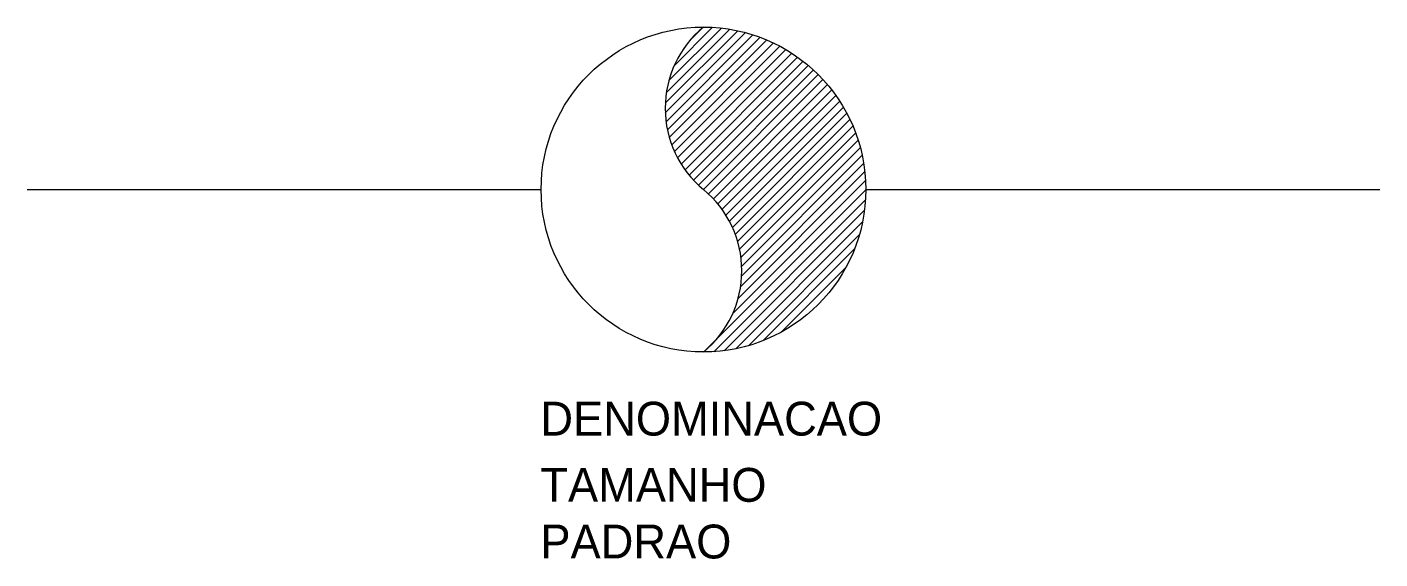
# Model space of a CAD drawing. Extents: x 101 to 301, y 148 to 227.
import ezdxf

# ---------------------------------------------------------------- set-up
doc = ezdxf.new("R2010")
doc.units = 0
doc.layers.add('TUPY', color=3, linetype='CONTINUOUS')

msp = doc.modelspace()

# ---------------------------------------------------------------- linework, layer by layer
at = {"layer": 'TUPY', "color": 0}
for p, q in [((195.12, 215.65), (205.84, 226.36)), ((195.12, 214.23), (206.98, 226.09)), ((195.27, 217.22), (204.65, 226.59)), ((195.65, 219.01), (203.41, 226.76)), ((196.43, 221.2), (202.1, 226.87)), ((198.87, 225.05), (200.72, 226.91)), ((195.23, 212.93), (208.07, 225.77)), ((195.43, 211.72), (209.12, 225.41)), ((195.71, 210.58), (210.13, 225)), ((196.06, 209.52), (211.11, 224.56)), ((196.48, 208.52), (212.05, 224.09)), ((196.94, 207.57), (212.95, 223.58)), ((196.94, 207.57), (212.95, 223.58)), ((197.46, 206.67), (213.83, 223.04)), ((198.03, 205.83), (214.67, 222.47)), ((198.64, 205.03), (215.48, 221.87)), ((199.3, 204.28), (216.26, 221.23)), ((200.01, 203.57), (217.01, 220.57)), ((200.76, 202.91), (217.73, 219.88)), ((201.52, 202.25), (218.43, 219.16)), ((202.22, 201.54), (219.09, 218.4)), ((202.89, 200.79), (219.72, 217.62)), ((203.5, 199.99), (220.33, 216.81)), ((204.07, 199.14), (220.9, 215.97)), ((204.59, 198.24), (221.44, 215.1)), ((205.05, 197.3), (221.95, 214.19)), ((205.46, 196.29), (222.42, 213.25)), ((205.81, 195.23), (222.86, 212.28)), ((206.1, 194.1), (223.26, 211.26)), ((206.3, 192.89), (223.63, 210.21)), ((206.41, 191.58), (223.95, 209.12)), ((206.26, 188.6), (224.45, 206.79)), ((206.41, 190.17), (224.22, 207.98)), ((205.1, 184.61), (224.73, 204.24)), ((205.88, 186.81), (224.62, 205.55)), ((100.76, 202.91), (176.76, 202.91)), ((200.81, 178.91), (224.76, 202.87)), ((224.76, 202.91), (300.76, 202.91)), ((202.27, 178.95), (224.72, 201.4)), ((203.83, 179.1), (224.57, 199.84)), ((205.53, 179.38), (224.29, 198.15)), ((207.4, 179.84), (223.83, 196.27)), ((209.54, 180.57), (223.1, 194.13)), ((212.18, 181.8), (221.88, 191.49))]:
    msp.add_line(p, q, dxfattribs=at)
msp.add_circle((200.76, 202.91), 24, dxfattribs=at)
for centre, start, end in [((210.65, 214.91), 129.4729, 230.5271), ((190.88, 190.91), 309.4729, 50.5271)]:
    msp.add_arc(centre, 15.55, start, end, dxfattribs=at)

# ---------------------------------------------------------------- texts
at = {"layer": 'TUPY', "color": 0, "flags": 1}
for tag, p, s in [('DENOMINACAO', (176.65, 166.56), 'DERIVACAO VERTICAL PARA CIMA'), ('TAMANHO', (176.65, 156.78), ''), ('PADRAO', (176.65, 148.41), '')]:
    msp.add_attdef(tag, p, s, height=5, dxfattribs=at)

doc.saveas('drawing.dxf')
